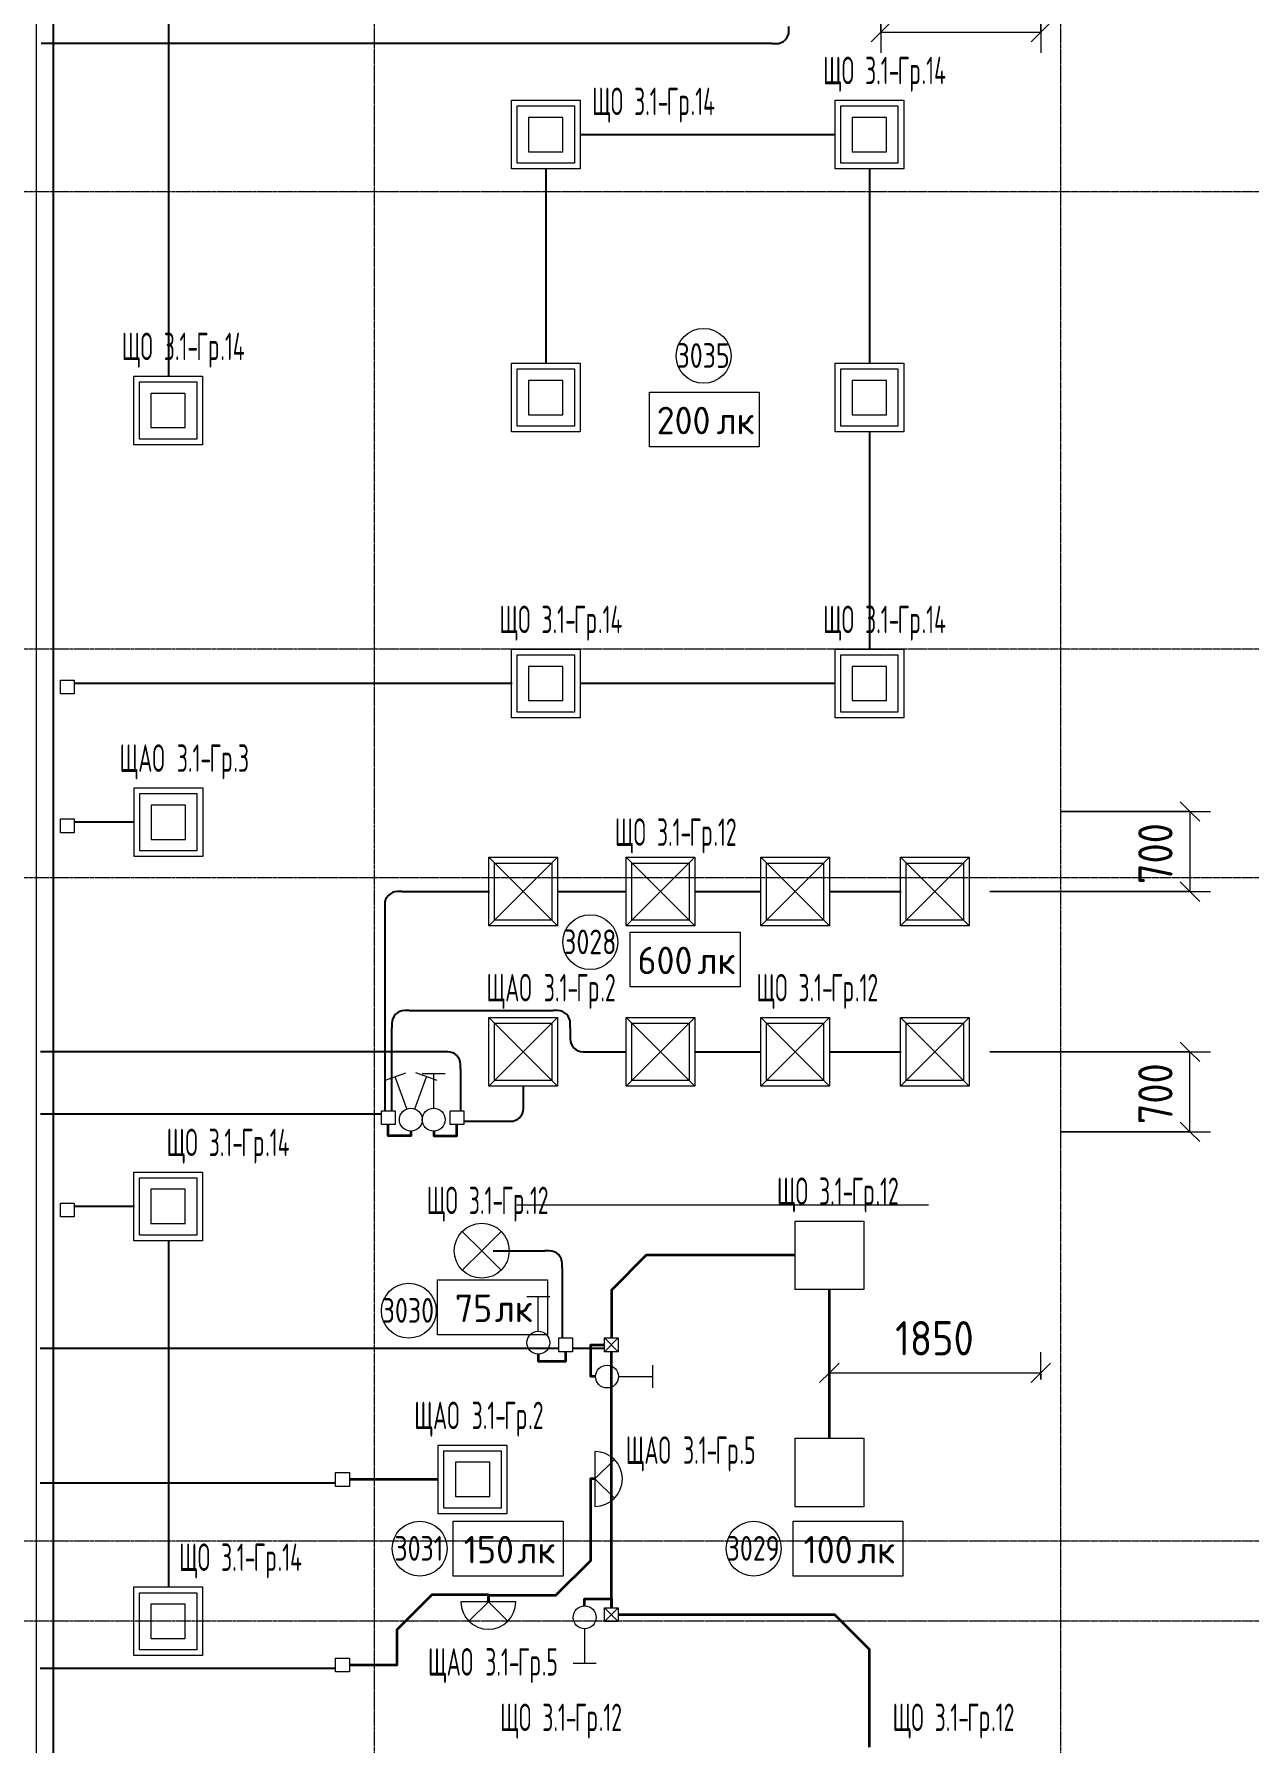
# Model space of a CAD drawing. Header units: millimetres. Extents: x -4730 to 98194, y -4296 to 93388.
# Drawn here: x 6526 to 17148, y 15437 to 30378 of the extents above; entities that cross this region are included whole.
import ezdxf

# ---------------------------------------------------------------- set-up
doc = ezdxf.new("R2010")
doc.units = ezdxf.units.MM
doc.linetypes.add('Линия сетки', pattern=[22.225, 12.7, -3.175, 3.175, -3.175])
for name, color, linetype, lineweight, true_color in [('Кабельные лотки', 5, 'Continuous', 25, 0x0000ff), ('Короба', 7, 'Continuous', 25, 0x008000), ('Соединительные детали коробов', 7, 'Continuous', 25, 0x008000), ('Типовые аннотации', 5, 'Continuous', 18, 0x0000ff)]:
    doc.layers.add(name, color=color, linetype=linetype, lineweight=lineweight, true_color=true_color)
for name, color, linetype, lineweight in [('Марки обобщенной модели', 7, 'Continuous', 9), ('Марки помещений', 7, 'Continuous', 9), ('Марки силовых электроприборов', 7, 'Continuous', 9), ('Осевая линия', 7, 'Continuous', 18), ('Оси', 7, 'Continuous', 9), ('Провода', 7, 'Continuous', 35), ('Размеры', 7, 'Continuous', 9), ('Размеры-120', 7, 'Continuous', 9)]:
    doc.layers.add(name, color=color, linetype=linetype, lineweight=lineweight)
doc.styles.add('GOST Common', font='GOST_Common.ttf', dxfattribs={"width": 0.6, "height": 240})
doc.styles.add('GOST Common_1', font='GOST_Common.ttf', dxfattribs={"width": 0.9, "height": 300})
doc.styles.add('GOST Common_2', font='GOST_Common.ttf', dxfattribs={"width": 0.8, "height": 216})
doc.styles.add('GOST Common_3', font='GOST_Common.ttf', dxfattribs={"height": 240})
doc.dimstyles.new('ADSK_Проверочный', dxfattribs={"dimscale": 304.8, "dimtxt": 301.714499, "dimasz": 0.556693, "dimexe": 0.590551, "dimexo": 0.590551, "dimgap": 0.19685, "dimtad": 1, "dimdec": 3, "dimrnd": 0.001, "dimdsep": 46, "dimtxsty": 'GOST Common_1', "dimblk1": 'OBLIQUE', "dimblk2": 'OBLIQUE', "dimsah": 1, "dimcen": 0.09, "dimazin": 0, "dimtfac": 1, "dimtdec": 4, "dimtix": 1, "dimtmove": 0, "dimatfit": 3, "dimfxl": 1, "dimtvp": 1, "dimtolj": 1, "dimtzin": 0, "dimarcsym": 2})

# ---------------------------------------------------------------- blocks, each defined once
blk = doc.blocks.new('M_Короб_ отвод - Плоский торец - ПВХ - Стандартная-2386742-3-й этаж')
at = {"layer": 'Соединительные детали коробов'}
for p, q in [((0, 111.95), (0, 150.05)), ((-150.05, 0), (-111.95, 0))]:
    blk.add_line(p, q, dxfattribs=at)
blk.add_arc((-111.95, 111.95), 111.95, 270, 0, dxfattribs=at)
blk = doc.blocks.new('DIMBLOCK100-3-й этаж')
at = {"layer": 'Размеры-120'}
for p, q in [((13480, 18278), (13480, 18853)), ((15330, 18613), (15330, 18853)), ((13480, 18673), (13565, 18757)), ((15330, 18673), (15415, 18757)), ((13480, 18673), (13395, 18588)), ((13480, 18673), (15330, 18673)), ((13480, 18673), (13480, 18278)), ((15330, 18673), (15245, 18588)), ((15330, 18673), (15330, 18613))]:
    blk.add_line(p, q, dxfattribs=at)
at = {"layer": 'Размеры-120', "color": 0, "insert": (14055, 19125), "char_height": 300, "width": 840.71, "attachment_point": 1, "line_spacing_factor": 1.022761, "style": 'GOST Common_1'}
blk.add_mtext('1850', dxfattribs=at)
blk = doc.blocks.new('_Oblique')
at = {"color": 0, "linetype": 'ByBlock', "lineweight": -2}
blk.add_line((-0.5, -0.5), (0.5, 0.5), dxfattribs=at)
blk = doc.blocks.new('DIMBLOCK101-3-й этаж')
at = {"layer": 'Размеры-120'}
for p, q in [((16633, 23580), (16548, 23665)), ((15510, 23580), (16813, 23580)), ((16633, 23580), (15510, 23580)), ((16633, 23580), (16633, 22880)), ((16633, 23580), (16718, 23495)), ((14882, 22880), (16813, 22880)), ((16633, 22880), (14882, 22880)), ((16633, 22880), (16548, 22965)), ((16633, 22880), (16718, 22795))]:
    blk.add_line(p, q, dxfattribs=at)
at = {"layer": 'Размеры-120', "color": 0, "insert": (16181, 22946), "char_height": 300, "width": 681.16, "attachment_point": 1, "rotation": 90, "line_spacing_factor": 1.022761, "style": 'GOST Common_1'}
blk.add_mtext('700', dxfattribs=at)
blk = doc.blocks.new('DIMBLOCK102-3-й этаж')
at = {"layer": 'Размеры-120'}
for p, q in [((16633, 21480), (16548, 21565)), ((14882, 21480), (16813, 21480)), ((16633, 21480), (14882, 21480)), ((16633, 20780), (16633, 21480)), ((16633, 21480), (16718, 21395)), ((15510, 20780), (16813, 20780)), ((16633, 20780), (15510, 20780)), ((16633, 20780), (16548, 20865)), ((16633, 20780), (16718, 20695))]:
    blk.add_line(p, q, dxfattribs=at)
at = {"layer": 'Размеры-120', "color": 0, "insert": (16181, 20846), "char_height": 300, "width": 681.16, "attachment_point": 1, "rotation": 90, "line_spacing_factor": 1.022761, "style": 'GOST Common_1'}
blk.add_mtext('700', dxfattribs=at)
blk = doc.blocks.new('DIMBLOCK103-3-й этаж')
at = {"layer": 'Размеры-120'}
for p, q in [((13930, 31502), (13930, 30215)), ((13930, 30395), (13930, 31502)), ((15330, 30900), (15330, 30215)), ((15330, 30395), (15330, 30900)), ((13930, 30395), (14015, 30479)), ((15330, 30395), (15415, 30479)), ((13930, 30395), (13845, 30310)), ((13930, 30395), (15330, 30395)), ((15330, 30395), (15245, 30310))]:
    blk.add_line(p, q, dxfattribs=at)
at = {"layer": 'Размеры-120', "color": 0, "insert": (14267, 30847), "char_height": 300, "width": 871.39, "attachment_point": 1, "line_spacing_factor": 1.022761, "style": 'GOST Common_1'}
blk.add_mtext('1400', dxfattribs=at)
blk = doc.blocks.new('ADSK_Марка_Отверстие - Полная марка прямоугольник_Проектная отметка-83753-3-й этаж')
at = {"layer": 'Марки обобщенной модели'}
blk.add_line((0, 0), (30, 0), dxfattribs=at)
blk = doc.blocks.new('ADSK_Марка_Помещение_1_ГОСТ21-501-2011 - Номер-85995-3-й этаж')
at = {"layer": 'Марки помещений'}
blk.add_circle((0, 0), 2, dxfattribs=at)
blk = doc.blocks.new('Морка помещения_освещённость_ - Морка помещения_освещённость_-1484368-3-й этаж')
at = {"layer": 'Марки помещений', "color": 190, "true_color": 0x8000ff}
for p, q in [((-4, 0), (-4, 4)), ((-4, 4), (4, 4)), ((4, 4), (4, 0)), ((4, 0), (-4, 0))]:
    blk.add_line(p, q, dxfattribs=at)

msp = doc.modelspace()

# ---------------------------------------------------------------- linework, layer by layer
at = {"layer": 'Кабельные лотки'}
msp.add_line((6695.0021, 8775), (6695.0021, 43288.1437), dxfattribs=at)
at = {"layer": 'Короба'}
for p, q in [((7702.264, 30502.5), (7700, 27384.5899)), ((12976.8458, 30295.0289), (6588.3901, 30295.0289)), ((11299.764, 29500), (13534.764, 29500)), ((11002.264, 27497.5), (11002.264, 29202.5)), ((13832.264, 29202.5), (13832.264, 27497.5)), ((13832.264, 26902.5), (13832.264, 24997.5)), ((10704.764, 24700), (6875.2497, 24700)), ((13534.764, 24700), (11299.764, 24700)), ((7404.764, 23487.0899), (6875.2497, 23487.0899)), ((9741.4748, 22880), (10507.3772, 22880)), ((11102.3772, 22880), (11707.3772, 22880)), ((12302.3772, 22880), (12884.764, 22880)), ((13479.764, 22880), (14107.3772, 22880)), ((9591.4248, 22729.95), (9591.4248, 20963.336)), ((9804.4748, 21840), (11064.3748, 21840)), ((9654.4248, 20963.336), (9654.4248, 21689.95)), ((11214.4248, 21689.95), (11214.4248, 21630.05)), ((10104.3748, 21479.8512), (6582.9248, 21479.8512)), ((11364.4748, 21480), (11707.3772, 21480)), ((12302.3772, 21480), (12884.764, 21480)), ((13479.764, 21480), (14107.3772, 21480)), ((10254.4248, 21329.8012), (10254.4248, 20963.336)), ((10804.8772, 21021.886), (10804.8772, 21182.5)), ((9562.9248, 20934.836), (6582.9248, 20934.836)), ((10282.9248, 20871.836), (10654.8272, 20871.836)), ((7402.5, 20127.0899), (6875.2497, 20127.0899)), ((7700, 19829.5899), (7700, 16797.5)), ((10540, 19740), (10992.8418, 19740)), ((11142.8918, 19589.95), (11142.8918, 18977.5489)), ((11114.3918, 18886.0489), (6580, 18886.0489)), ((11514.3918, 18886.0489), (11234.3918, 18886.0489)), ((9162.6894, 17708.5), (6580, 17708.5)), ((9162.6894, 16086.2241), (6580, 16086.2241))]:
    msp.add_line(p, q, dxfattribs=at)
at = {"layer": 'Осевая линия'}
msp.add_line((6545.0021, 43288.1437), (6545.0021, 8775), dxfattribs=at)
at = {"layer": 'Оси', "linetype": 'Линия сетки'}
for p, q in [((9500, 93388.3703), (9500, -3096.3487)), ((15500, 93388.3703), (15500, -3096.3487)), ((98194.2682, 29000), (-3530.0173, 29000)), ((98194.2682, 25000), (-3530.0173, 25000)), ((98194.2682, 23000), (-3530.0173, 23000)), ((98194.2682, 17200), (-3530.0173, 17200)), ((98194.2682, 16500), (-3530.0173, 16500))]:
    msp.add_line(p, q, dxfattribs=at)
at = {"layer": 'Провода'}
for p, q in [((13480.3575, 18100), (13480.3575, 19400)), ((11574.3916, 16617.5489), (11574.3916, 18857.5489)), ((10060, 17740.0005), (9282.6894, 17740))]:
    msp.add_line(p, q, dxfattribs=at)
at = {"layer": 'Провода', "flags": 128}
for points in [[(9820, 20791), (9820, 20745), (9622.92, 20745), (9622.923, 20843.336)], [(10020, 20785.6433), (10020, 20745), (10222.92, 20745), (10222.923, 20843.336)], [(13180, 19700), (11879.1869, 19700), (11574.3888, 19395.2), (11574.3914, 18977.5489)], [(10934.6716, 18835.6433), (10934.6716, 18775), (11174.3869, 18775), (11174.3897, 18857.5489)], [(11435.6433, 18640), (11395, 18640), (11395, 18917.551), (11514.3918, 18917.5496)], [(11430, 17745), (11390, 17745), (11390, 17029.8), (11085.2, 16725), (10498, 16725), (10498, 16670)], [(10498, 16670), (10498, 16730), (10002.8, 16730), (9698, 16425.2), (9698, 16117.7262), (9282.6894, 16117.7244)], [(11340, 16634.3567), (11340, 16695), (11574.3869, 16695), (11574.3897, 16617.5489)], [(13830.466, 15400), (13831.7905, 16252.7514), (13527.464, 16557.5507), (11634.3918, 16557.549)]]:
    msp.add_lwpolyline(points, dxfattribs=at)
at = {"layer": 'Типовые аннотации'}
for p, q in [((10700, 29800), (11300, 29800)), ((10700, 29200), (10700, 29800)), ((10750, 29750), (11250, 29750)), ((10750, 29250), (10750, 29750)), ((11250, 29750), (11250, 29250)), ((11300, 29800), (11300, 29200)), ((13530, 29800), (14130, 29800)), ((13530, 29200), (13530, 29800)), ((13580, 29750), (14080, 29750)), ((13580, 29250), (13580, 29750)), ((14080, 29750), (14080, 29250)), ((14130, 29800), (14130, 29200)), ((10850, 29650), (10850, 29350)), ((11150, 29650), (10850, 29650)), ((11150, 29350), (11150, 29650)), ((13680, 29650), (13680, 29350)), ((13980, 29650), (13680, 29650)), ((13980, 29350), (13980, 29650)), ((10850, 29350), (11150, 29350)), ((13680, 29350), (13980, 29350)), ((11300, 29200), (10700, 29200)), ((11250, 29250), (10750, 29250)), ((14130, 29200), (13530, 29200)), ((14080, 29250), (13580, 29250)), ((10700, 27500), (11300, 27500)), ((10700, 26900), (10700, 27500)), ((11300, 27500), (11300, 26900)), ((13530, 27500), (14130, 27500)), ((13530, 26900), (13530, 27500)), ((14130, 27500), (14130, 26900)), ((7397.736, 27387.0899), (7997.736, 27387.0899)), ((7397.736, 26787.0899), (7397.736, 27387.0899)), ((7997.736, 27387.0899), (7997.736, 26787.0899)), ((10750, 27450), (11250, 27450)), ((10750, 26950), (10750, 27450)), ((10850, 27350), (10850, 27050)), ((11150, 27350), (10850, 27350)), ((11150, 27050), (11150, 27350)), ((11250, 27450), (11250, 26950)), ((13580, 27450), (14080, 27450)), ((13580, 26950), (13580, 27450)), ((13680, 27350), (13680, 27050)), ((13980, 27350), (13680, 27350)), ((13980, 27050), (13980, 27350)), ((14080, 27450), (14080, 26950)), ((7447.736, 27337.0899), (7947.736, 27337.0899)), ((7447.736, 26837.0899), (7447.736, 27337.0899)), ((7547.736, 27237.0899), (7547.736, 26937.0899)), ((7847.736, 27237.0899), (7547.736, 27237.0899)), ((7847.736, 26937.0899), (7847.736, 27237.0899)), ((7947.736, 27337.0899), (7947.736, 26837.0899)), ((10850, 27050), (11150, 27050)), ((13680, 27050), (13980, 27050)), ((7547.736, 26937.0899), (7847.736, 26937.0899)), ((11300, 26900), (10700, 26900)), ((11250, 26950), (10750, 26950)), ((14130, 26900), (13530, 26900)), ((14080, 26950), (13580, 26950)), ((7997.736, 26787.0899), (7397.736, 26787.0899)), ((7947.736, 26837.0899), (7447.736, 26837.0899)), ((10700, 25000), (11300, 25000)), ((10700, 24400), (10700, 25000)), ((11300, 25000), (11300, 24400)), ((13530, 25000), (14130, 25000)), ((13530, 24400), (13530, 25000)), ((14130, 25000), (14130, 24400)), ((10750, 24950), (11250, 24950)), ((10750, 24450), (10750, 24950)), ((10850, 24850), (10850, 24550)), ((11150, 24850), (10850, 24850)), ((11150, 24550), (11150, 24850)), ((11250, 24950), (11250, 24450)), ((13580, 24950), (14080, 24950)), ((13580, 24450), (13580, 24950)), ((13680, 24850), (13680, 24550)), ((13980, 24850), (13680, 24850)), ((13980, 24550), (13980, 24850)), ((14080, 24950), (14080, 24450)), ((10850, 24550), (11150, 24550)), ((13680, 24550), (13980, 24550)), ((11300, 24400), (10700, 24400)), ((11250, 24450), (10750, 24450)), ((14130, 24400), (13530, 24400)), ((14080, 24450), (13580, 24450)), ((10502.6132, 23180), (11102.6132, 23180)), ((10502.6132, 22580), (10502.6132, 23180)), ((10502.6132, 23180), (11102.6132, 22580)), ((10502.6132, 22580), (11102.6132, 23180)), ((11102.6132, 23180), (11102.6132, 22580)), ((11702.6132, 23180), (12302.6132, 23180)), ((11702.6132, 22580), (11702.6132, 23180)), ((11702.6132, 23180), (12302.6132, 22580)), ((11702.6132, 22580), (12302.6132, 23180)), ((12302.6132, 23180), (12302.6132, 22580)), ((12880, 23180), (13480, 23180)), ((12880, 22580), (12880, 23180)), ((12880, 23180), (13480, 22580)), ((12880, 22580), (13480, 23180)), ((13480, 23180), (13480, 22580)), ((14102.6132, 23180), (14702.6132, 23180)), ((14102.6132, 22580), (14102.6132, 23180)), ((14102.6132, 23180), (14702.6132, 22580)), ((14102.6132, 22580), (14702.6132, 23180)), ((14702.6132, 23180), (14702.6132, 22580)), ((10552.6132, 23130), (11052.6132, 23130)), ((10552.6132, 22630), (10552.6132, 23130)), ((11052.6132, 23130), (11052.6132, 22630)), ((11752.6132, 23130), (12252.6132, 23130)), ((11752.6132, 22630), (11752.6132, 23130)), ((12252.6132, 23130), (12252.6132, 22630)), ((12930, 23130), (13430, 23130)), ((12930, 22630), (12930, 23130)), ((13430, 23130), (13430, 22630)), ((14152.6132, 23130), (14652.6132, 23130)), ((14152.6132, 22630), (14152.6132, 23130)), ((14652.6132, 23130), (14652.6132, 22630)), ((11102.6132, 22580), (10502.6132, 22580)), ((11052.6132, 22630), (10552.6132, 22630)), ((12302.6132, 22580), (11702.6132, 22580)), ((12252.6132, 22630), (11752.6132, 22630)), ((13480, 22580), (12880, 22580)), ((13430, 22630), (12930, 22630)), ((14702.6132, 22580), (14102.6132, 22580)), ((14652.6132, 22630), (14152.6132, 22630)), ((11702.6132, 21780), (12302.6132, 21780)), ((11702.6132, 21180), (11702.6132, 21780)), ((11702.6132, 21780), (12302.6132, 21180)), ((11702.6132, 21180), (12302.6132, 21780)), ((11752.6132, 21730), (12252.6132, 21730)), ((11752.6132, 21230), (11752.6132, 21730)), ((12252.6132, 21730), (12252.6132, 21230)), ((12302.6132, 21780), (12302.6132, 21180)), ((12880, 21780), (13480, 21780)), ((12880, 21180), (12880, 21780)), ((12880, 21780), (13480, 21180)), ((12880, 21180), (13480, 21780)), ((12930, 21730), (13430, 21730)), ((12930, 21230), (12930, 21730)), ((13430, 21730), (13430, 21230)), ((13480, 21780), (13480, 21180)), ((14102.6132, 21780), (14702.6132, 21780)), ((14102.6132, 21180), (14102.6132, 21780)), ((14102.6132, 21780), (14702.6132, 21180)), ((14102.6132, 21180), (14702.6132, 21780)), ((14152.6132, 21730), (14652.6132, 21730)), ((14152.6132, 21230), (14152.6132, 21730)), ((14652.6132, 21730), (14652.6132, 21230)), ((14702.6132, 21780), (14702.6132, 21180)), ((9589.2227, 21227.3184), (9777.1612, 21295.7224)), ((9785.798, 20979.6126), (9683.1919, 21261.5204)), ((9854.202, 20979.6126), (9956.8081, 21261.5204)), ((10050.7773, 21227.3184), (9862.8388, 21295.7224)), ((12252.6132, 21230), (11752.6132, 21230)), ((13430, 21230), (12930, 21230)), ((14652.6132, 21230), (14152.6132, 21230)), ((12302.6132, 21180), (11702.6132, 21180)), ((13480, 21180), (12880, 21180)), ((14702.6132, 21180), (14102.6132, 21180)), ((7397.736, 20427.0899), (7997.736, 20427.0899)), ((7397.736, 19827.0899), (7397.736, 20427.0899)), ((7447.736, 20377.0899), (7947.736, 20377.0899)), ((7447.736, 19877.0899), (7447.736, 20377.0899)), ((7947.736, 20377.0899), (7947.736, 19877.0899)), ((7997.736, 20427.0899), (7997.736, 19827.0899)), ((7547.736, 20277.0899), (7547.736, 19977.0899)), ((7847.736, 20277.0899), (7547.736, 20277.0899)), ((7847.736, 19977.0899), (7847.736, 20277.0899)), ((7947.736, 19877.0899), (7447.736, 19877.0899)), ((7547.736, 19977.0899), (7847.736, 19977.0899)), ((10440, 19740), (10270.2944, 19909.7056)), ((10440, 19740), (10609.7056, 19909.7056)), ((13180, 20000), (13780, 20000)), ((13180, 19400), (13180, 20000)), ((13780, 20000), (13780, 19400)), ((7997.736, 19827.0899), (7397.736, 19827.0899)), ((10440, 19740), (10270.2944, 19570.2944)), ((10440, 19740), (10609.7056, 19570.2944)), ((11034.6716, 19335.6433), (10834.6716, 19335.6433)), ((10934.6716, 19035.6433), (10934.6716, 19335.6433)), ((13780, 19400), (13180, 19400)), ((11935.6433, 18540), (11935.6433, 18740)), ((11635.6433, 18640), (11935.6433, 18640)), ((13180, 18100), (13780, 18100)), ((13180, 17500), (13180, 18100)), ((13780, 18100), (13780, 17500)), ((13780, 17500), (13180, 17500)), ((7397.736, 16800), (7997.736, 16800)), ((7397.736, 16200), (7397.736, 16800)), ((7447.736, 16750), (7947.736, 16750)), ((7447.736, 16250), (7447.736, 16750)), ((7947.736, 16750), (7947.736, 16250)), ((7997.736, 16800), (7997.736, 16200)), ((7547.736, 16650), (7547.736, 16350)), ((7847.736, 16650), (7547.736, 16650)), ((7847.736, 16350), (7847.736, 16650)), ((11340, 16434.3567), (11340, 16134.3567)), ((7547.736, 16350), (7847.736, 16350)), ((7997.736, 16200), (7397.736, 16200)), ((7947.736, 16250), (7447.736, 16250)), ((11240, 16134.3567), (11440, 16134.3567))]:
    msp.add_line(p, q, dxfattribs=at)
at = {"layer": 'Типовые аннотации', "color": 16, "true_color": 0x800000}
for p, q in [((6755.2497, 24728.5), (6875.2497, 24728.5)), ((6755.2497, 24608.5), (6755.2497, 24728.5)), ((6875.2497, 24728.5), (6875.2497, 24608.5)), ((6875.2497, 24608.5), (6755.2497, 24608.5)), ((9562.9248, 20963.336), (9682.9248, 20963.336)), ((9562.9248, 20843.336), (9562.9248, 20963.336)), ((9682.9248, 20963.336), (9682.9248, 20843.336)), ((9682.9248, 20843.336), (9562.9248, 20843.336)), ((6755.2497, 20155.5899), (6875.2497, 20155.5899)), ((6755.2497, 20035.5899), (6755.2497, 20155.5899)), ((6875.2497, 20035.5899), (6755.2497, 20035.5899)), ((6875.2497, 20155.5899), (6875.2497, 20035.5899)), ((11114.3918, 18977.5489), (11234.3918, 18977.5489)), ((11114.3918, 18857.5489), (11114.3918, 18977.5489)), ((11234.3918, 18977.5489), (11234.3918, 18857.5489)), ((11234.3918, 18857.5489), (11114.3918, 18857.5489))]:
    msp.add_line(p, q, dxfattribs=at)
at = {"layer": 'Типовые аннотации', "color": 1, "true_color": 0xff0000}
for p, q in [((7400, 23787.0899), (8000, 23787.0899)), ((7400, 23187.0899), (7400, 23787.0899)), ((8000, 23787.0899), (8000, 23187.0899)), ((7450, 23737.0899), (7950, 23737.0899)), ((7450, 23237.0899), (7450, 23737.0899)), ((7550, 23637.0899), (7550, 23337.0899)), ((7850, 23637.0899), (7550, 23637.0899)), ((7850, 23337.0899), (7850, 23637.0899)), ((7950, 23737.0899), (7950, 23237.0899)), ((6755.2497, 23515.5899), (6875.2497, 23515.5899)), ((6755.2497, 23395.5899), (6755.2497, 23515.5899)), ((6875.2497, 23515.5899), (6875.2497, 23395.5899)), ((6875.2497, 23395.5899), (6755.2497, 23395.5899)), ((7550, 23337.0899), (7850, 23337.0899)), ((8000, 23187.0899), (7400, 23187.0899)), ((7950, 23237.0899), (7450, 23237.0899)), ((10502.6132, 21780), (11102.6132, 21780)), ((10502.6132, 21180), (10502.6132, 21780)), ((10502.6132, 21780), (11102.6132, 21180)), ((10502.6132, 21180), (11102.6132, 21780)), ((10552.6132, 21730), (11052.6132, 21730)), ((10552.6132, 21230), (10552.6132, 21730)), ((11052.6132, 21730), (11052.6132, 21230)), ((11102.6132, 21780), (11102.6132, 21180)), ((10120, 21285.6433), (9920, 21285.6433)), ((10020, 20985.6433), (10020, 21285.6433)), ((11052.6132, 21230), (10552.6132, 21230)), ((11102.6132, 21180), (10502.6132, 21180)), ((10060, 18040), (10660, 18040)), ((10060, 17440), (10060, 18040)), ((10110, 17990), (10610, 17990)), ((10110, 17490), (10110, 17990)), ((10610, 17990), (10610, 17490)), ((10660, 18040), (10660, 17440)), ((11430, 17985), (11430, 17505)), ((9162.6894, 17800), (9282.6894, 17800)), ((9162.6894, 17680), (9162.6894, 17800)), ((9282.6894, 17800), (9282.6894, 17680)), ((10210, 17890), (10210, 17590)), ((10510, 17890), (10210, 17890)), ((10510, 17590), (10510, 17890)), ((11430, 17745), (11599.7056, 17914.7056)), ((9282.6894, 17680), (9162.6894, 17680)), ((11430, 17745), (11599.7056, 17575.2944)), ((10610, 17490), (10110, 17490)), ((10210, 17590), (10510, 17590)), ((10660, 17440), (10060, 17440)), ((10738, 16670), (10258, 16670)), ((10498, 16670), (10328.2944, 16500.2944)), ((10498, 16670), (10667.7056, 16500.2944)), ((9162.6894, 16177.7241), (9282.6894, 16177.7241)), ((9162.6894, 16057.7241), (9162.6894, 16177.7241)), ((9282.6894, 16177.7241), (9282.6894, 16057.7241)), ((9282.6894, 16057.7241), (9162.6894, 16057.7241))]:
    msp.add_line(p, q, dxfattribs=at)
at = {"layer": 'Типовые аннотации', "color": 7}
for p, q in [((10162.9248, 20963.336), (10282.9248, 20963.336)), ((10162.9248, 20843.336), (10162.9248, 20963.336)), ((10282.9248, 20963.336), (10282.9248, 20843.336)), ((10282.9248, 20843.336), (10162.9248, 20843.336)), ((11514.3918, 18977.5489), (11634.3918, 18977.5489)), ((11514.3918, 18857.5489), (11514.3918, 18977.5489)), ((11514.3918, 18977.5489), (11634.3918, 18857.5489)), ((11514.3918, 18857.5489), (11634.3918, 18977.5489)), ((11634.3918, 18977.5489), (11634.3918, 18857.5489)), ((11634.3918, 18857.5489), (11514.3918, 18857.5489)), ((11514.3918, 16617.5489), (11634.3918, 16617.5489)), ((11514.3918, 16497.5489), (11514.3918, 16617.5489)), ((11514.3918, 16617.5489), (11634.3918, 16497.5489)), ((11514.3918, 16497.5489), (11634.3918, 16617.5489)), ((11634.3918, 16617.5489), (11634.3918, 16497.5489)), ((11634.3918, 16497.5489), (11514.3918, 16497.5489))]:
    msp.add_line(p, q, dxfattribs=at)
at = {"layer": 'Типовые аннотации'}
for centre, radius in [((9820, 20885.6433), 100), ((10440, 19740), 240), ((10934.6716, 18935.6433), 100), ((11535.6433, 18640), 100), ((11340, 16534.3567), 100)]:
    msp.add_circle(centre, radius, dxfattribs=at)
at = {"layer": 'Типовые аннотации', "color": 1, "true_color": 0xff0000}
msp.add_circle((10020, 20885.6433), 100, dxfattribs=at)
for centre, start, end in [((11430, 17745), 270, 90), ((10498, 16670), 180, 360)]:
    msp.add_arc(centre, 240, start, end, dxfattribs=at)

# ---------------------------------------------------------------- block references
at = {"layer": 'Марки обобщенной модели', "xscale": 120, "yscale": 120, "zscale": 120}
msp.add_blockref('ADSK_Марка_Отверстие - Полная марка прямоугольник_Проектная отметка-83753-3-й этаж', (10747.5, 20142.5), dxfattribs=at)
at = {"layer": 'Марки помещений', "xscale": 120, "yscale": 120, "zscale": 120}
for p in [(12380.2956, 27564.9838), (11388.9648, 22438.1458), (9802.26, 19215.5432), (9897.4838, 17135.1182), (12818.3942, 17135.1182)]:
    msp.add_blockref('ADSK_Марка_Помещение_1_ГОСТ21-501-2011 - Номер-85995-3-й этаж', p, dxfattribs=at)
at = {"layer": 'Марки помещений', "color": 190, "true_color": 0x8000ff, "xscale": 120, "yscale": 120, "zscale": 120}
for p in [(12386.1377, 26767.9207), (12218.9693, 22046.9494), (10533.9441, 19005.0955), (10671.6106, 16895.1182), (13642.2637, 16895.1182)]:
    msp.add_blockref('Морка помещения_освещённость_ - Морка помещения_освещённость_-1484368-3-й этаж', p, dxfattribs=at)
at = {"layer": 'Соединительные детали коробов'}
for p in [(13126.8958, 30295.0289), (10804.8772, 20871.836)]:
    msp.add_blockref('M_Короб_ отвод - Плоский торец - ПВХ - Стандартная-2386742-3-й этаж', p, dxfattribs=at)
for p, rotation in [((9591.4248, 22880), 180), ((9654.4248, 21840), 180), ((11214.4248, 21840), 90), ((11214.4248, 21480), 270), ((10254.4248, 21479.8512), 90), ((11142.8918, 19740), 90)]:
    msp.add_blockref('M_Короб_ отвод - Плоский торец - ПВХ - Стандартная-2386742-3-й этаж', p, dxfattribs=dict(at, rotation=rotation))

# ---------------------------------------------------------------- texts
at = {"layer": 'Марки помещений', "char_height": 216, "attachment_point": 1, "style": 'GOST Common_2'}
for s, insert, width in [('3035', (12143.3397, 27675.771), 584.9112), ('3028', (11152.0089, 22548.933), 584.9112), ('3030', (9565.3041, 19326.3304), 584.9112), ('3031', (9676.3679, 17245.9054), 546.4302), ('3029', (12581.4383, 17245.9054), 584.9112)]:
    msp.add_mtext(s, dxfattribs=dict(at, insert=insert, width=width))
at = {"layer": 'Марки помещений', "color": 190, "true_color": 0x8000ff, "char_height": 240, "attachment_point": 1, "style": 'GOST Common_3'}
for s, insert, width in [('200', (11970.0538, 27119.6327), 634.9365), ('лк', (12493.9288, 27119.6327), 413.67075), ('600', (11802.8855, 22398.6613), 634.9365), ('лк', (12326.7605, 22398.6613), 413.67075), ('75', (10205.4602, 19356.8074), 423.291), ('лк', (10554.7102, 19356.8074), 413.67075), ('150', (10283.7267, 17246.8301), 567.59475), ('100', (13254.3798, 17246.8301), 567.59475), ('лк', (10752.0392, 17246.8301), 413.67075), ('лк', (13722.6923, 17246.8301), 413.67075)]:
    msp.add_mtext(s, dxfattribs=dict(at, insert=insert, width=width))
at = {"layer": 'Марки силовых электроприборов', "char_height": 240, "attachment_point": 1, "style": 'GOST Common'}
for s, insert, width in [('ЩО', (13424.2853, 30180.1824), 340.55685), (' 3.1-', (13705.2728, 30180.1824), 450.2277), ('Гр', (14076.7478, 30180.1824), 253.9746), ('.14', (14286.2978, 30180.1824), 282.83535), ('ЩО', (11404.4947, 29910.1126), 340.55685), (' 3.1-', (11685.4822, 29910.1126), 450.2277), ('Гр', (12056.9572, 29910.1126), 253.9746), ('.14', (12266.5072, 29910.1126), 282.83535), ('ЩО', (7292.0214, 27767.2723), 340.55685), (' 3.1-', (7573.0089, 27767.2723), 450.2277), ('Гр', (7944.4839, 27767.2723), 253.9746), ('.14', (8154.0339, 27767.2723), 282.83535), ('ЩО', (10594.2853, 25380.1824), 340.55685), (' 3.1-', (10875.2728, 25380.1824), 450.2277), ('Гр', (11246.7478, 25380.1824), 253.9746), ('.14', (11456.2978, 25380.1824), 282.83535), ('ЩО', (13424.2853, 25380.1824), 340.55685), (' 3.1-', (13705.2728, 25380.1824), 450.2277), ('Гр', (14076.7478, 25380.1824), 253.9746), ('.14', (14286.2978, 25380.1824), 282.83535), ('ЩАО', (7272.6853, 24167.2723), 502.17705), (' 3.1-', (7687.0228, 24167.2723), 450.2277), ('Гр', (8058.4978, 24167.2723), 253.9746), ('.3', (8268.0478, 24167.2723), 173.1645), ('ЩО', (11604.0985, 23520.1824), 340.55685), (' 3.1-', (11885.086, 23520.1824), 450.2277), ('Гр', (12256.561, 23520.1824), 253.9746), ('.12', (12466.111, 23520.1824), 265.5189), ('ЩАО', (10481.6984, 22160.1824), 502.17705), (' 3.1-', (10896.0359, 22160.1824), 450.2277), ('Гр', (11267.5109, 22160.1824), 253.9746), ('.2', (11477.0609, 22160.1824), 178.93665), ('ЩО', (12841.4853, 22160.1824), 340.55685), (' 3.1-', (13122.4728, 22160.1824), 450.2277), ('Гр', (13493.9478, 22160.1824), 253.9746), ('.12', (13703.4978, 22160.1824), 265.5189), ('ЩО', (7684.627, 20807.2723), 340.55685), (' 3.1-', (7965.6145, 20807.2723), 450.2277), ('Гр', (8337.0895, 20807.2723), 253.9746), ('.14', (8546.6395, 20807.2723), 282.83535), ('ЩО', (13021.4853, 20380.1824), 340.55685), (' 3.1-', (13302.4728, 20380.1824), 450.2277), ('Гр', (13673.9478, 20380.1824), 253.9746), ('.12', (13883.4978, 20380.1824), 265.5189), ('ЩО', (9959.2214, 20300.1824), 340.55685), (' 3.1-', (10240.2089, 20300.1824), 450.2277), ('Гр', (10611.6839, 20300.1824), 253.9746), ('.12', (10821.2339, 20300.1824), 265.5189), ('ЩАО', (9850.5253, 18420.1824), 502.17705), (' 3.1-', (10264.8628, 18420.1824), 450.2277), ('Гр', (10636.3378, 18420.1824), 253.9746), ('.2', (10845.8878, 18420.1824), 178.93665), ('ЩАО', (11698.7209, 18116.4482), 502.17705), (' 3.1-', (12113.0584, 18116.4482), 450.2277), ('Гр', (12484.5334, 18116.4482), 253.9746), ('.5', (12694.0834, 18116.4482), 178.93665), ('ЩО', (7792.9832, 17180.1824), 340.55685), (' 3.1-', (8073.9707, 17180.1824), 450.2277), ('Гр', (8445.4457, 17180.1824), 253.9746), ('.14', (8654.9957, 17180.1824), 282.83535), ('ЩАО', (9969.6909, 16264.7936), 502.17705), (' 3.1-', (10384.0284, 16264.7936), 450.2277), ('Гр', (10755.5034, 16264.7936), 253.9746), ('.5', (10965.0534, 16264.7936), 178.93665), ('ЩО', (10601.4853, 15780.1824), 340.55685), (' 3.1-', (10882.4728, 15780.1824), 450.2277), ('Гр', (11253.9478, 15780.1824), 253.9746), ('.12', (11463.4978, 15780.1824), 265.5189), ('ЩО', (14032.6628, 15780.1824), 340.55685), (' 3.1-', (14313.6503, 15780.1824), 450.2277), ('Гр', (14685.1253, 15780.1824), 253.9746), ('.12', (14894.6753, 15780.1824), 265.5189)]:
    msp.add_mtext(s, dxfattribs=dict(at, insert=insert, width=width))

# ---------------------------------------------------------------- dimensions: what is measured, and where the dimension line sits
at = {"layer": 'Размеры'}
for base, p1, p2, override, picture, middle in [((15330, 30394.5585), (13930, 31682.5), (15330, 31080), {"dimpost": '<>', "dimfxl": 1524.141152}, 'DIMBLOCK103-3-й этаж', (14630, 30604.5585)), ((15330, 18672.5878), (13480, 18097.5), (15330, 18792.5696), {"dimpost": '<>', "dimfxl": 1976.264612}, 'DIMBLOCK100-3-й этаж', (14405, 18882.5878))]:
    dim = msp.add_linear_dim(base=base, p1=p1, p2=p2, dimstyle='ADSK_Проверочный', override=override, dxfattribs=at)
    dim.commit()
    dim.dimension.update_dxf_attribs({"geometry": picture, "text_midpoint": middle})
for base, p1, p2, picture, middle in [((16633.0002, 22880), (15330, 23580), (14702.3772, 22880), 'DIMBLOCK101-3-й этаж', (16423.0002, 23230)), ((16633.0002, 21480), (15330, 20780), (14702.3772, 21480), 'DIMBLOCK102-3-й этаж', (16423.0002, 21130))]:
    dim = msp.add_linear_dim(base=base, p1=p1, p2=p2, angle=90, dimstyle='ADSK_Проверочный', override={"dimpost": '<>', "dimfxl": 940.165112}, dxfattribs=at)
    dim.commit()
    dim.dimension.update_dxf_attribs({"geometry": picture, "text_midpoint": middle})

doc.saveas('drawing.dxf')
